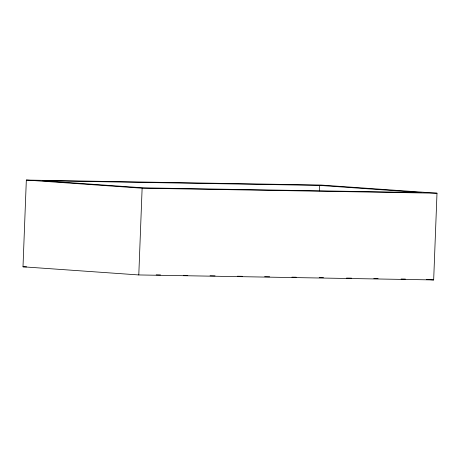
<?xml version="1.0" encoding="UTF-8"?>
<svg xmlns="http://www.w3.org/2000/svg" width="460" height="460" viewBox="0 0 460 460"><rect width="100%" height="100%" fill="white"/><g stroke="black" fill="none" stroke-linecap="round" stroke-linejoin="round"><path stroke-width="0.69" d="M23 266.8L26.329 180.067L321.207 185.052L437 193.2L433.671 279.933L138.793 274.948L23 266.8L26.588 266.858M138.793 274.948L142.123 188.215L26.329 180.067M319.407 190.888L319.614 185.414L42.395 180.728L143.715 187.858L420.934 192.544L319.614 185.414M142.123 188.215L437 193.2M156.181 274.856L160.494 274.925M183.477 275.316L187.783 275.39M210.047 275.764L215.073 275.851M237.337 276.224L242.368 276.31M264.632 276.684L269.658 276.77M291.922 277.15L296.228 277.219M319.211 277.61L323.518 277.685M346.501 278.07L351.532 278.156M373.796 278.53L378.103 278.605M401.085 278.996L405.392 279.065M426.518 279.427L433.671 279.933"/></g></svg>
